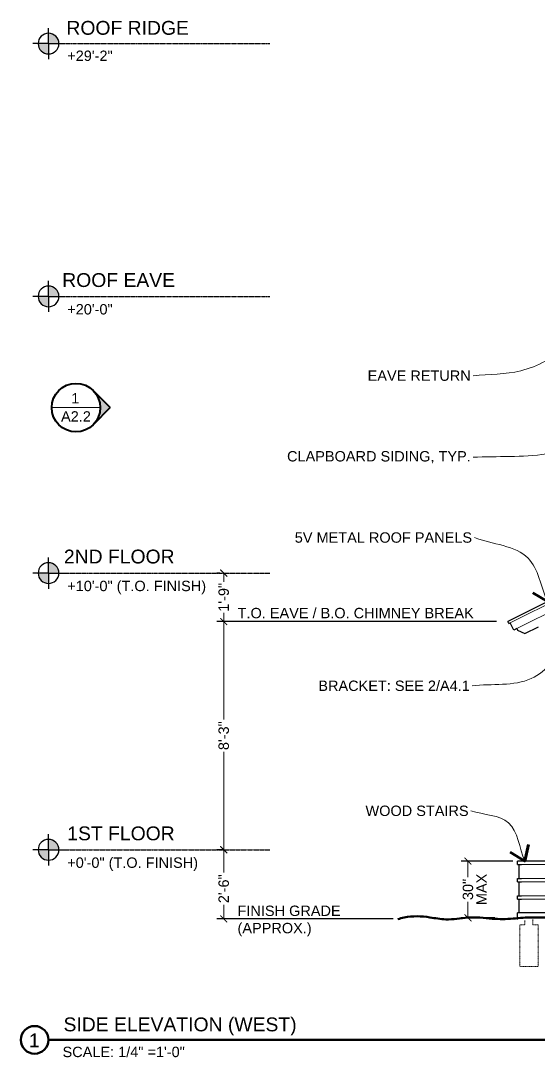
# Model space of a CAD drawing. Header units: inches. Extents: x -54 to 15382, y 469 to 41738.
# Drawn here: x 1686 to 1910.3, y 5338 to 5787.5 of the extents above; entities that cross this region are included whole.
import ezdxf

# ---------------------------------------------------------------- set-up
doc = ezdxf.new("R2010")
doc.units = ezdxf.units.IN
doc.header["$MEASUREMENT"] = 0
doc.linetypes.add('CENTER', pattern=[2, 1.25, -0.25, 0.25, -0.25])
doc.linetypes.add('DASHED2', pattern=[0.375, 0.25, -0.125])
doc.layers.get('0').update_dxf_attribs({"lineweight": 9})
for name, color, linetype, lineweight in [('1', 7, 'Continuous', 9), ('2', 7, 'Continuous', 18), ('3', 7, 'Continuous', 30), ('5', 7, 'Continuous', 50), ('A-DIMSx', 7, 'Continuous', 9), ('A-LINK', 7, 'Continuous', 40), ('A-TEXTx', 7, 'Continuous', 18), ('TB-11x17', 7, 'Continuous', 50)]:
    doc.layers.add(name, color=color, linetype=linetype, lineweight=lineweight)
doc.styles.get("Standard").update_dxf_attribs({"font": 'arial.ttf'})
doc.dimstyles.get("Standard").update_dxf_attribs({"dimtxt": 3, "dimasz": 2, "dimexe": 0.03125, "dimexo": 0.0625, "dimgap": 0.03125, "dimtad": 0, "dimtoh": 1, "dimdec": 4, "dimlfac": 0.99985, "dimzin": 0, "dimdsep": 46, "dimlunit": 4, "dimtxsty": 'Standard', "dimblk": 'ARCHTICK', "dimblk1": 'ARCHTICK', "dimblk2": 'ARCHTICK', "dimcen": 0.09, "dimclrt": 256, "dimadec": 0, "dimazin": 0, "dimtfac": 1, "dimtdec": 4, "dimtofl": 0, "dimtmove": 0, "dimatfit": 3, "dimfxl": 1, "dimtolj": 1, "dimtzin": 0, "dimarcsym": 0})

# ---------------------------------------------------------------- blocks, each defined once
blk = doc.blocks.new('Point')
at = {"lineweight": 0, "ltscale": 0.1}
h = blk.add_hatch(color=256, dxfattribs=at)
h.dxf.hatch_style = 1
h.paths.add_polyline_path([(-3.2903, 4.1654, 0.414214), (-3.3528, 4.1029), (-3.2903, 4.1029)])
h.paths.add_polyline_path([(-3.2903, 4.1029), (-3.2903, 4.0404, 0.414214), (-3.2278, 4.1029)])
at = {"layer": '3', "ltscale": 0.1}
for q in [(-3.2903, 4.1966), (-3.384, 4.1029), (-3.1965, 4.1029), (-3.2903, 4.0091)]:
    blk.add_line((-3.2903, 4.1029), q, dxfattribs=at)
blk.add_circle((-3.2903, 4.1029), 0.0625, dxfattribs=at)
blk = doc.blocks.new('_ArchTick')
at = {"color": 0, "linetype": 'ByBlock', "lineweight": 0, "const_width": 0.15}
blk.add_lwpolyline([(-0.5, -0.5), (0.5, 0.5)], dxfattribs=at)
blk = doc.blocks.new('*D118')
at = {"layer": 'A-DIMSx', "color": 0, "lineweight": -2, "ltscale": 0.1}
for p, q in [((1772, 5427.94), (1771, 5427.94)), ((1847.42, 5397.93), (1771, 5397.93))]:
    blk.add_line(p, q, dxfattribs=at)
at = {"layer": 'A-DIMSx', "color": 0, "lineweight": 5, "ltscale": 0.1}
for p, q in [((1774, 5427.94), (1774, 5418.07)), ((1774, 5397.93), (1774, 5404))]:
    blk.add_line(p, q, dxfattribs=at)
at = {"layer": 'A-DIMSx', "color": 0, "lineweight": 5, "xscale": 3, "yscale": 3, "zscale": 3}
for p, rotation in [((1774, 5427.94), 90), ((1774, 5397.93), 270)]:
    blk.add_blockref('_ArchTick', p, dxfattribs=dict(at, rotation=rotation))
at = {"layer": 'A-DIMSx', "ltscale": 0.25, "insert": (1774, 5411.04), "char_height": 4.5, "attachment_point": 5, "rotation": 90}
blk.add_mtext('\\A1;2\'-6"', dxfattribs=at)
blk = doc.blocks.new('*D119')
at = {"layer": 'A-DIMSx', "color": 0, "lineweight": -2, "ltscale": 0.1}
for p, q in [((1892.2, 5526.91), (1771, 5526.91)), ((1773.72, 5427.94), (1771, 5427.94))]:
    blk.add_line(p, q, dxfattribs=at)
at = {"layer": 'A-DIMSx', "color": 0, "lineweight": 5, "ltscale": 0.1}
for p, q in [((1774, 5526.91), (1774, 5484.41)), ((1774, 5427.94), (1774, 5470.44))]:
    blk.add_line(p, q, dxfattribs=at)
at = {"layer": 'A-DIMSx', "color": 0, "lineweight": 5, "xscale": 3, "yscale": 3, "zscale": 3}
for p, rotation in [((1774, 5526.91), 90), ((1774, 5427.94), 270)]:
    blk.add_blockref('_ArchTick', p, dxfattribs=dict(at, rotation=rotation))
at = {"layer": 'A-DIMSx', "ltscale": 0.25, "insert": (1774, 5477.43), "char_height": 4.5, "attachment_point": 5, "rotation": 90}
blk.add_mtext('\\A1;8\'-3"', dxfattribs=at)
blk = doc.blocks.new('*D120')
at = {"layer": 'A-DIMSx', "color": 0, "lineweight": -2, "ltscale": 0.1}
for p, q in [((1772.24, 5547.94), (1771, 5547.94)), ((1880.35, 5526.91), (1771, 5526.91))]:
    blk.add_line(p, q, dxfattribs=at)
at = {"layer": 'A-DIMSx', "color": 0, "lineweight": 5, "ltscale": 0.1}
for p, q in [((1774, 5547.94), (1774, 5544.21)), ((1774, 5526.91), (1774, 5530.64))]:
    blk.add_line(p, q, dxfattribs=at)
at = {"layer": 'A-DIMSx', "color": 0, "lineweight": 5, "xscale": 3, "yscale": 3, "zscale": 3}
for p, rotation in [((1774, 5547.94), 90), ((1774, 5526.91), 270)]:
    blk.add_blockref('_ArchTick', p, dxfattribs=dict(at, rotation=rotation))
at = {"layer": 'A-DIMSx', "ltscale": 0.25, "insert": (1774, 5537.43), "char_height": 4.5, "attachment_point": 5, "rotation": 90}
blk.add_mtext('\\A1;1\'-9"', dxfattribs=at)
blk = doc.blocks.new('Elevation Callout - 1')
at = {"layer": 'A-LINK', "ltscale": 0.1}
blk.add_hatch(color=256, dxfattribs=at).paths.add_polyline_path([(2031.59, 7377.65), (2039.01, 7370.23), (2046.43, 7377.65, -0.198912), (2039.01, 7374.58, -0.198912)])
for q in [(2031.59, 7377.65), (2046.43, 7377.65)]:
    blk.add_line((2039.01, 7370.23), q, dxfattribs=at)
blk.add_circle((2039.01, 7385.08), 10.5, dxfattribs=at)
blk = doc.blocks.new('*D509')
at = {"layer": 'A-DIMSx', "color": 0, "lineweight": -2, "ltscale": 0.1}
for p, q in [((1899.3, 5423.04), (1876.87, 5423.04)), ((1891.57, 5398.45), (1876.87, 5398.45))]:
    blk.add_line(p, q, dxfattribs=at)
at = {"layer": 'A-DIMSx', "color": 0, "lineweight": 5, "ltscale": 0.1}
for p, q in [((1879.87, 5423.04), (1879.87, 5416.09)), ((1879.87, 5398.45), (1879.87, 5405.4))]:
    blk.add_line(p, q, dxfattribs=at)
at = {"layer": 'A-DIMSx', "color": 0, "lineweight": 5, "xscale": 3, "yscale": 3, "zscale": 3}
for p, rotation in [((1879.87, 5423.04), 90), ((1879.87, 5398.45), 270)]:
    blk.add_blockref('_ArchTick', p, dxfattribs=dict(at, rotation=rotation))
at = {"layer": 'A-DIMSx', "ltscale": 0.25, "insert": (1879.87, 5410.74), "char_height": 4.5, "attachment_point": 5, "rotation": 90}
blk.add_mtext('\\A1;30"', dxfattribs=at)

msp = doc.modelspace()

# ---------------------------------------------------------------- linework, layer by layer
at = {"layer": '1'}
for p, q in [((1903.0497676, 5421.535623), (1940.2997663, 5421.535623)), ((1903.0497676, 5414.035623), (1940.2997663, 5414.035623)), ((1903.0497676, 5406.535623), (1942.2997676, 5406.535623))]:
    msp.add_line(p, q, dxfattribs=at)
at = {"layer": '1', "linetype": 'DASHED2', "ltscale": 0.25}
for p, q in [((1902.3170255, 5395.335623), (1902.3170255, 5377.335623)), ((1910.2825097, 5395.335623), (1910.2825097, 5377.335623)), ((1910.2825097, 5377.335623), (1902.3170255, 5377.335623))]:
    msp.add_line(p, q, dxfattribs=at)
at = {"layer": '1', "linetype": 'DASHED2', "ltscale": 0.1}
for p, q in [((1904.5497676, 5395.335623), (1902.3170255, 5395.335623)), ((1904.5497676, 5397.2592542), (1904.5497676, 5395.335623)), ((1908.0497676, 5397.6919951), (1908.0497676, 5395.335623)), ((1910.2825097, 5395.335623), (1908.0497676, 5395.335623))]:
    msp.add_line(p, q, dxfattribs=at)
at = {"layer": '2', "ltscale": 0.1}
msp.add_line((1699.4360989, 5619.7018038), (1720.436099, 5619.7018038), dxfattribs=at)
at = {"layer": '2'}
for p, q in [((1940.299767, 5547.4280938), (1898.1432853, 5526.349853)), ((1940.299767, 5543.5149748), (1901.0501737, 5523.8901782)), ((1903.0497676, 5415.535623), (1940.2997663, 5415.535623)), ((1903.0497676, 5408.035623), (1942.2997676, 5408.035623))]:
    msp.add_line(p, q, dxfattribs=at)
at = {"layer": '3', "linetype": 'CENTER', "ltscale": 0.25}
for p, q in [((1704.7873136, 5777.5704422), (1794.0373136, 5777.5704422)), ((1704.7873136, 5667.9416121), (1794.0373136, 5667.9416121)), ((1702.5373136, 5547.9416121), (1794.0373136, 5547.9416121)), ((1702.5373136, 5427.9416121), (1794.0373136, 5427.9416121))]:
    msp.add_line(p, q, dxfattribs=at)
at = {"layer": '3'}
for p, q in [((1940.2997671, 5548.5461278), (1897.1618291, 5526.9771588)), ((1897.6090427, 5526.0827317), (1897.1618291, 5526.9771588)), ((1897.6090427, 5526.0827317), (1898.1432853, 5526.349853)), ((1899.7085329, 5523.2193578), (1898.1432853, 5526.349853)), ((1901.0501737, 5523.8901782), (1899.7085329, 5523.2193578)), ((1901.0501737, 5523.8901782), (1901.3855839, 5523.2193578)), ((1901.3855839, 5523.2193578), (1904.4627769, 5521.6833608)), ((1904.4627769, 5521.6833608), (1910.3895235, 5524.6467341)), ((1901.2997676, 5421.535623), (1901.2997676, 5423.035623)), ((1940.2997663, 5423.035623), (1901.2997676, 5423.035623)), ((1901.2997676, 5421.535623), (1903.0497676, 5421.535623)), ((1902.0497676, 5415.535623), (1902.0497676, 5421.535623)), ((1901.2997676, 5414.035623), (1901.2997676, 5415.535623)), ((1901.2997676, 5415.535623), (1903.0497676, 5415.535623)), ((1901.2997676, 5414.035623), (1903.0497676, 5414.035623)), ((1902.0497676, 5408.035623), (1902.0497676, 5414.035623)), ((1901.2997676, 5406.535623), (1901.2997676, 5408.035623)), ((1901.2997676, 5408.035623), (1903.0497676, 5408.035623)), ((1901.2997676, 5406.535623), (1903.0497676, 5406.535623)), ((1902.0497676, 5400.535623), (1902.0497676, 5406.535623)), ((1942.2997676, 5400.535623), (1901.2997676, 5400.535623)), ((1901.2997676, 5397.6400692), (1901.2997676, 5400.535623))]:
    msp.add_line(p, q, dxfattribs=at)
at = {"layer": '5', "ltscale": 0.1}
msp.add_line((1698.0000785, 5345.5008975), (2349.803245, 5345.5008975), dxfattribs=at)
msp.add_circle((1692.0000785, 5345.5008975), 6, dxfattribs=at)
at = {"layer": '5'}
msp.add_open_spline([(1942.2997676, 5398.7233455), (1939.6478174, 5398.3623583), (1935.3920511, 5397.7830573), (1930.0229305, 5398.9033968), (1925.5787755, 5398.5186821), (1921.5875275, 5398.8969164), (1917.8723603, 5398.4649356), (1914.3175163, 5398.5705276), (1909.7167332, 5398.4465411), (1904.5320713, 5398.6958457), (1897.9015613, 5397.8616637), (1891.6056736, 5397.812834), (1885.1212896, 5398.6737116), (1878.3847494, 5398.6498675), (1871.1490065, 5397.1677093), (1862.0535394, 5399.0380197), (1854.9022351, 5399.4186223), (1850.3636667, 5398.0828746), (1849.4207413, 5397.8285653)], degree=3, knots=[0, 0, 0, 0, 2.6529194352, 4.2573215922, 5.4164530631, 7.0911371631, 8.2475457001, 9.1424284325, 10.6434907949, 12.8516979582, 14.3147620561, 17.3168867809, 19.114976073, 20.8469711066, 24.0403607494, 26.363871891, 30.0742089263, 31.0461885121, 31.0461885121, 31.0461885121, 31.0461885121], dxfattribs=at)

# ---------------------------------------------------------------- block references
at = {"ltscale": 0.1, "xscale": -72, "yscale": 72, "zscale": 72}
for p in [(1461.1378047, 5482.1627308), (1461.1378047, 5372.5339007), (1461.1378047, 5252.5339007), (1461.1378047, 5132.5339007)]:
    msp.add_blockref('Point', p, dxfattribs=at)
at = {"ltscale": 0.1, "rotation": 90}
msp.add_blockref('Elevation Callout - 1', (9095.0116823, 3580.6917728), dxfattribs=at)

# ---------------------------------------------------------------- texts
at = {"ltscale": 0.1, "char_height": 6}
for s, insert, width, attachment_point in [('{SIDE ELEVATION (WEST)}', (1704.5507615, 5347.4031323), 116.922436811, 7), ('{1}', (1691.8934344, 5345.3052195), 11.15057809, 5)]:
    msp.add_mtext(s, dxfattribs=dict(at, insert=insert, width=width, attachment_point=attachment_point))
at = {"layer": 'A-DIMSx', "ltscale": 0.25, "insert": (1885.765887, 5410.7441919), "char_height": 4.5, "attachment_point": 5, "rotation": 90}
msp.add_mtext('\\A1;MAX', dxfattribs=at)
at = {"layer": 'A-LINK', "ltscale": 0.1, "attachment_point": 5}
for s, insert, char_height, width in [('{1}', (1709.6259555, 5623.7451548), 4.5, 9.771161836), ('{\\H0.75x;A2.2}', (1709.9318409, 5615.8918396), 6, 9.85131083)]:
    msp.add_mtext(s, dxfattribs=dict(at, insert=insert, char_height=char_height, width=width))
at = {"layer": 'A-TEXTx', "ltscale": 0.5, "attachment_point": 1}
for s, insert, char_height, width in [('{ROOF RIDGE }', (1705.8076571, 5787.4105184), 6, 81.256520484), ('{+29\'-2"}', (1706.1623403, 5774.5557388), 4.5, 81.256520484), ('{ROOF EAVE}', (1703.987821, 5678.0278459), 6, 81.256520484), ('{+20\'-0"}', (1706.1623403, 5664.6130223), 4.5, 81.256520484), ('{2ND FLOOR  }', (1704.7137038, 5558.1209374), 6, 97.332351113), ('{+10\'-0" (T.O. FINISH)}', (1706.1623403, 5544.6130223), 4.5, 81.256520484), ('{1ST FLOOR }', (1706.1623403, 5438.0604536), 6, 94.776154357), ('{+0\'-0" (T.O. FINISH)}', (1706.1623403, 5424.6130223), 4.5, 81.256520484)]:
    msp.add_mtext(s, dxfattribs=dict(at, insert=insert, char_height=char_height, width=width))
at = {"layer": 'A-TEXTx', "ltscale": 0.25, "char_height": 4.5, "attachment_point": 6}
for s, insert in [('{EAVE RETURN}', (1881.0780196, 5633.5550109)), ('{CLAPBOARD SIDING, TYP.}', (1881.0780196, 5598.1799162)), ('{5V METAL ROOF PANELS}', (1881.6369247, 5563.3363637)), ('BRACKET: SEE 2/A4.1', (1880.679624, 5499.045079)), ('{WOOD STAIRS}', (1880.1451021, 5444.8233195))]:
    msp.add_mtext(s, dxfattribs=dict(at, insert=insert))
at = {"layer": 'A-TEXTx', "char_height": 4.5, "attachment_point": 1}
for s, insert, width in [('{T.O. EAVE / B.O. CHIMNEY BREAK}', (1780.0173166, 5532.8566433), 104.919792583), ('{FINISH GRADE (APPROX.)}', (1779.9682424, 5403.7389422), 68.561329235)]:
    msp.add_mtext(s, dxfattribs=dict(at, insert=insert, width=width))
at = {"layer": 'TB-11x17', "ltscale": 0.5, "insert": (1704.1184716, 5342.5227301), "char_height": 4.5, "width": 73.076179956, "attachment_point": 1}
msp.add_mtext('\\A1;SCALE: 1/4" =1\'-0"', dxfattribs=at)

# ---------------------------------------------------------------- dimensions: what is measured, and where the dimension line sits
at = {"layer": 'A-DIMSx', "ltscale": 0.1}
for base, p1, p2, picture, middle in [((1774.0018247, 5547.9416121), (1882.3510557, 5526.9135576), (1774.2382685, 5547.9416121), '*D120', (1774.0018247, 5537.4275849)), ((1774.0018247, 5526.9135576), (1775.7168924, 5427.9416114), (1894.1983048, 5526.9135576), '*D119', (1774.0018247, 5477.4275845))]:
    dim = msp.add_linear_dim(base=base, p1=p1, p2=p2, angle=90, dimstyle='Standard', override={"dimtxt": 4.5, "dimasz": 3, "dimexe": 3, "dimexo": 2, "dimgap": 1, "dimlfac": -47.9928, "dimlwd": 5}, dxfattribs=at)
    dim.commit()
    dim.dimension.update_dxf_attribs({"geometry": picture, "text_midpoint": middle})
dim = msp.add_linear_dim(base=(1774.00182468, 5397.93273196), p1=(1774.00182468, 5427.94161145), p2=(1849.42074129, 5397.93273196), angle=90, dimstyle='Standard', override={"dimtxt": 4.5, "dimasz": 3, "dimexe": 3, "dimexo": 2, "dimgap": 1, "dimlfac": -47.9928, "dimlwd": 5}, dxfattribs=at)
dim.commit()
dim.dimension.update_dxf_attribs({"geometry": '*D118', "text_midpoint": (1774.00182468, 5411.03562236), "dimtype": 160})
dim = msp.add_linear_dim(base=(1879.8714946, 5398.4527607), p1=(1901.2997676, 5423.035623), p2=(1893.5657756, 5398.4527607), angle=90, text='30"', dimstyle='Standard', override={"dimtxt": 4.5, "dimasz": 3, "dimexe": 3, "dimexo": 2, "dimgap": 1, "dimlfac": -47.9928, "dimlwd": 5}, dxfattribs=at)
dim.commit()
dim.dimension.update_dxf_attribs({"geometry": '*D509', "text_midpoint": (1879.8714946, 5410.7441919)})

# ---------------------------------------------------------------- leaders
at = {"layer": 'A-TEXTx', "path_type": 1, "annotation_type": 0, "has_hookline": 1, "hookline_direction": 1}
for points, text_width in [([(1924.122432, 5644.9091466), (1902.7236589, 5635.664921), (1882.0780196, 5633.5550109)], 43.6984993), ([(1956.0954732, 5611.3114797), (1913.8654679, 5599.602495), (1882.0780196, 5598.1799162)], 78.7868349), ([(1914.3116282, 5535.5520584), (1905.9305508, 5554.4689209), (1882.6369247, 5563.3363637)], 76.2667121), ([(1925.0196827, 5517.3316545), (1907.2710584, 5502.2035364), (1881.679624, 5499.045079)], 64.0405866), ([(1904.4499499, 5423.035623), (1897.4831297, 5439.5991104), (1881.1451021, 5444.8233195)], 44.3001364)]:
    msp.add_leader(points, dimstyle='Standard', override={"dimasz": 6, "dimgap": 1, "dimldrblk": 'Open90', "dimlwd": 65535}, dxfattribs=dict(at, text_width=text_width))

doc.saveas('drawing.dxf')
